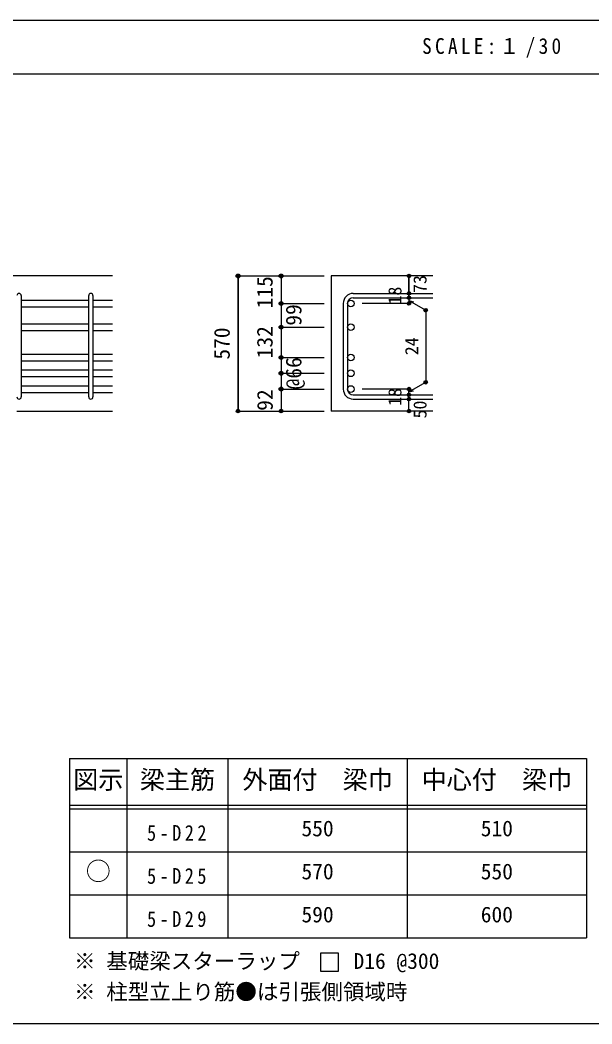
# Model space of a CAD drawing. Units: millimetres at full size, sheet at 1:30, with parts at other scales. Extents: x -5973 to 5954, y -4195 to 4201.
# Drawn here: x 1240 to 3633, y 3 to 4201 of the extents above; entities that cross this region are included whole.
import ezdxf
from ezdxf.enums import TextEntityAlignment as Align

# ---------------------------------------------------------------- set-up
doc = ezdxf.new("R2010")
doc.units = ezdxf.units.MM
doc.header["$LTSCALE"] = 30
doc.header["$PDMODE"] = 32
doc.header["$PDSIZE"] = 15
for name, color, linetype in [('0-1_躯体線', 2, 'Continuous'), ('0-5_基礎梁筋', 7, 'Continuous'), ('0-6_スタラップ筋', 7, 'Continuous'), ('0-D_寸法', 4, 'Continuous'), ('6-7_文字', 7, 'Continuous'), ('6-E_枠', 7, 'Continuous'), ('F-0_枠', 6, 'Continuous')]:
    doc.layers.add(name, color=color, linetype=linetype)
doc.styles.add('ＭＳ ゴシック', font='')
doc.styles.get('ＭＳ ゴシック').set_extended_font_data('MS Gothic')

msp = doc.modelspace()

# ---------------------------------------------------------------- linework, layer by layer
at = {"layer": '0-1_躯体線'}
for p, q in [((1627.44, 3131.03), (-122.56, 3131.03)), ((2967.44, 3131.03), (2542.44, 3131.03)), ((2542.44, 3131.03), (2542.44, 2566.03)), ((1227.44, 2566.03), (1627.44, 2566.03)), ((2967.44, 2566.03), (2542.44, 2566.03))]:
    msp.add_line(p, q, dxfattribs=at)
at = {"layer": '0-5_基礎梁筋'}
for p, q in [((1245.44, 3030.1), (1527.44, 3030.1)), ((1545.44, 3030.1), (1627.44, 3030.1)), ((1245.44, 3002.1), (1527.44, 3002.1)), ((1545.44, 3002.1), (1627.44, 3002.1)), ((1245.44, 2931.03), (1527.44, 2931.03)), ((1245.44, 2903.03), (1527.44, 2903.03)), ((1545.44, 2931.03), (1627.44, 2931.03)), ((1545.44, 2903.03), (1627.44, 2903.03)), ((1245.44, 2804.03), (1527.44, 2804.03)), ((1245.44, 2776.03), (1527.44, 2776.03)), ((1545.44, 2804.03), (1627.44, 2804.03)), ((1545.44, 2776.03), (1627.44, 2776.03)), ((1245.44, 2738.03), (1527.44, 2738.03)), ((1545.44, 2738.03), (1627.44, 2738.03)), ((1245.44, 2710.03), (1527.44, 2710.03)), ((1545.44, 2710.03), (1627.44, 2710.03)), ((1245.44, 2672.03), (1527.44, 2672.03)), ((1545.44, 2672.03), (1627.44, 2672.03)), ((1245.44, 2644.03), (1527.44, 2644.03)), ((1545.44, 2644.03), (1627.44, 2644.03))]:
    msp.add_line(p, q, dxfattribs=at)
at = {"layer": '0-5_基礎梁筋', "color": 3}
for centre in [(2624.44, 3016.1), (2624.44, 2917.03), (2624.44, 2790.03), (2624.44, 2724.03), (2624.44, 2658.03)]:
    msp.add_circle(centre, 14, dxfattribs=at)
at = {"layer": '0-6_スタラップ筋'}
for p, q in [((1245.44, 3049.1), (1245.44, 2625.03)), ((1527.44, 2625.03), (1527.44, 3049.1)), ((1545.44, 3049.1), (1545.44, 2625.03)), ((2634.44, 3058.1), (2967.44, 3058.1)), ((2634.44, 3040.1), (2967.44, 3040.1)), ((2592.44, 3016.1), (2592.44, 2658.03)), ((2610.44, 3016.1), (2610.44, 2658.03)), ((2634.44, 2634.03), (2967.44, 2634.03)), ((2634.44, 2616.03), (2967.44, 2616.03))]:
    msp.add_line(p, q, dxfattribs=at)
for centre, radius, start, end in [((1236.44, 3049.1), 9, 0, 180), ((1536.44, 3049.1), 9, 0, 180), ((2634.44, 3016.1), 42, 90, 180), ((2634.44, 3016.1), 24, 90, 180), ((2634.44, 2658.03), 42, 180, 270), ((2634.44, 2658.03), 24, 180, 270), ((1236.44, 2625.03), 9, 180, 0), ((1536.44, 2625.03), 9, 180, 0)]:
    msp.add_arc(centre, radius, start, end, dxfattribs=at)
at = {"layer": '0-D_寸法'}
for p, q in [((2152.44, 3131.03), (2332.44, 3131.03)), ((2152.44, 3131.03), (2332.44, 3131.03)), ((2152.44, 2566.03), (2152.44, 3131.03)), ((2152.44, 3131.03), (2152.44, 2566.03)), ((2332.44, 3131.03), (2512.44, 3131.03)), ((2332.44, 3131.03), (2512.44, 3131.03)), ((2332.44, 3131.03), (2332.44, 3016.1)), ((2867.44, 3058.1), (2867.44, 3131.03)), ((2867.44, 3131.03), (2867.44, 3058.1)), ((2867.44, 3040.1), (2867.44, 3058.1)), ((2867.44, 3040.1), (2867.44, 3016.1)), ((2867.44, 3028.1), (2937.5, 2987.65)), ((2867.44, 3028.1), (2886.76, 3022.93)), ((2332.44, 3016.1), (2512.44, 3016.1)), ((2332.44, 3016.1), (2512.44, 3016.1)), ((2332.44, 3016.1), (2332.44, 2913.03)), ((2867.44, 3016.1), (2671.35, 3016.1)), ((2937.5, 2987.65), (2937.5, 2686.48)), ((2332.44, 2917.03), (2512.44, 2917.03)), ((2332.44, 2917.03), (2512.44, 2917.03)), ((2332.44, 2913.03), (2332.44, 2790.03)), ((2332.44, 2790.03), (2512.44, 2790.03)), ((2332.44, 2790.03), (2512.44, 2790.03)), ((2332.44, 2724.03), (2512.44, 2724.03)), ((2332.44, 2658.03), (2512.44, 2658.03)), ((2867.44, 2658.03), (2671.35, 2658.03)), ((2867.44, 2646.03), (2937.5, 2686.48)), ((2867.44, 2634.03), (2867.44, 2658.03)), ((2867.44, 2646.03), (2886.76, 2651.21)), ((2867.44, 2616.03), (2867.44, 2634.03)), ((2867.44, 2566.03), (2867.44, 2616.03)), ((2152.44, 2566.03), (2332.44, 2566.03)), ((2332.44, 2566.03), (2512.44, 2566.03))]:
    msp.add_line(p, q, dxfattribs=at)
msp.add_lwpolyline([(2332.44, 2790.03), (2332.44, 2658.03), (2332.44, 2566.03)], dxfattribs=at)
for centre, radius in [((2152.44, 3131.03), 8), ((2152.44, 3131.03), 7.2), ((2152.44, 3131.03), 6.4), ((2152.44, 3131.03), 5.6), ((2152.44, 3131.03), 4.8), ((2152.44, 3131.03), 4), ((2152.44, 3131.03), 3.2), ((2152.44, 3131.03), 2.4), ((2152.44, 3131.03), 1.6), ((2152.44, 3131.03), 0.8), ((2332.44, 3131.03), 8), ((2332.44, 3131.03), 7.2), ((2332.44, 3131.03), 6.4), ((2332.44, 3131.03), 5.6), ((2332.44, 3131.03), 4.8), ((2332.44, 3131.03), 4), ((2332.44, 3131.03), 3.2), ((2332.44, 3131.03), 2.4), ((2332.44, 3131.03), 1.6), ((2332.44, 3131.03), 0.8), ((2867.44, 3131.03), 4), ((2867.44, 3131.03), 3.6), ((2867.44, 3131.03), 3.2), ((2867.44, 3131.03), 2.8), ((2867.44, 3131.03), 2.4), ((2867.44, 3131.03), 2), ((2867.44, 3131.03), 1.6), ((2867.44, 3131.03), 1.2), ((2867.44, 3131.03), 0.8), ((2867.44, 3131.03), 0.4), ((2332.44, 3016.1), 8), ((2332.44, 3016.1), 7.2), ((2867.44, 3058.1), 4), ((2867.44, 3040.1), 4), ((2867.44, 3058.1), 3.6), ((2867.44, 3040.1), 3.6), ((2867.44, 3058.1), 3.2), ((2867.44, 3040.1), 3.2), ((2867.44, 3058.1), 2.8), ((2867.44, 3040.1), 2.8), ((2867.44, 3058.1), 2.4), ((2867.44, 3040.1), 2.4), ((2867.44, 3058.1), 2), ((2867.44, 3040.1), 2), ((2867.44, 3058.1), 1.6), ((2867.44, 3040.1), 1.6), ((2867.44, 3058.1), 1.2), ((2867.44, 3040.1), 1.2), ((2867.44, 3058.1), 0.8), ((2867.44, 3040.1), 0.8), ((2867.44, 3058.1), 0.4), ((2867.44, 3040.1), 0.4), ((2332.44, 3016.1), 6.4), ((2332.44, 3016.1), 5.6), ((2332.44, 3016.1), 4.8), ((2332.44, 3016.1), 4), ((2332.44, 3016.1), 3.2), ((2332.44, 3016.1), 2.4), ((2332.44, 3016.1), 1.6), ((2332.44, 3016.1), 0.8), ((2867.44, 3016.1), 4), ((2867.44, 3016.1), 3.6), ((2867.44, 3016.1), 3.2), ((2867.44, 3016.1), 2.8), ((2867.44, 3016.1), 2.4), ((2867.44, 3016.1), 2), ((2867.44, 3016.1), 1.6), ((2867.44, 3016.1), 1.2), ((2867.44, 3016.1), 0.8), ((2867.44, 3016.1), 0.4), ((2937.5, 2987.65), 4), ((2937.5, 2987.65), 3.6), ((2937.5, 2987.65), 3.2), ((2937.5, 2987.65), 2.8), ((2937.5, 2987.65), 2.4), ((2937.5, 2987.65), 2), ((2937.5, 2987.65), 1.6), ((2937.5, 2987.65), 1.2), ((2937.5, 2987.65), 0.8), ((2937.5, 2987.65), 0.4), ((2332.44, 2917.03), 8), ((2332.44, 2917.03), 7.2), ((2332.44, 2917.03), 6.4), ((2332.44, 2917.03), 5.6), ((2332.44, 2917.03), 4.8), ((2332.44, 2917.03), 4), ((2332.44, 2917.03), 3.2), ((2332.44, 2917.03), 2.4), ((2332.44, 2917.03), 1.6), ((2332.44, 2917.03), 0.8), ((2332.44, 2790.03), 8), ((2332.44, 2790.03), 7.2), ((2332.44, 2790.03), 6.4), ((2332.44, 2790.03), 5.6), ((2332.44, 2790.03), 4.8), ((2332.44, 2790.03), 4), ((2332.44, 2790.03), 3.2), ((2332.44, 2790.03), 2.4), ((2332.44, 2790.03), 1.6), ((2332.44, 2790.03), 0.8), ((2332.44, 2724.03), 8), ((2332.44, 2724.03), 7.2), ((2332.44, 2724.03), 6.4), ((2332.44, 2724.03), 5.6), ((2332.44, 2724.03), 4.8), ((2332.44, 2724.03), 4), ((2332.44, 2724.03), 3.2), ((2332.44, 2724.03), 2.4), ((2332.44, 2724.03), 1.6), ((2332.44, 2724.03), 0.8), ((2937.5, 2686.48), 4), ((2937.5, 2686.48), 3.6), ((2937.5, 2686.48), 3.2), ((2937.5, 2686.48), 2.8), ((2937.5, 2686.48), 2.4), ((2937.5, 2686.48), 2), ((2937.5, 2686.48), 1.6), ((2937.5, 2686.48), 1.2), ((2937.5, 2686.48), 0.8), ((2937.5, 2686.48), 0.4), ((2332.44, 2658.03), 8), ((2332.44, 2658.03), 7.2), ((2332.44, 2658.03), 6.4), ((2332.44, 2658.03), 5.6), ((2332.44, 2658.03), 4.8), ((2332.44, 2658.03), 4), ((2332.44, 2658.03), 3.2), ((2332.44, 2658.03), 2.4), ((2332.44, 2658.03), 1.6), ((2332.44, 2658.03), 0.8), ((2867.44, 2658.03), 4), ((2867.44, 2658.03), 3.6), ((2867.44, 2658.03), 3.2), ((2867.44, 2658.03), 2.8), ((2867.44, 2658.03), 2.4), ((2867.44, 2658.03), 2), ((2867.44, 2658.03), 1.6), ((2867.44, 2658.03), 1.2), ((2867.44, 2658.03), 0.8), ((2867.44, 2658.03), 0.4), ((2867.44, 2634.03), 4), ((2867.44, 2616.03), 4), ((2867.44, 2634.03), 3.6), ((2867.44, 2616.03), 3.6), ((2867.44, 2634.03), 3.2), ((2867.44, 2616.03), 3.2), ((2867.44, 2634.03), 2.8), ((2867.44, 2616.03), 2.8), ((2867.44, 2634.03), 2.4), ((2867.44, 2616.03), 2.4), ((2867.44, 2634.03), 2), ((2867.44, 2616.03), 2), ((2867.44, 2634.03), 1.6), ((2867.44, 2616.03), 1.6), ((2867.44, 2634.03), 1.2), ((2867.44, 2616.03), 1.2), ((2867.44, 2634.03), 0.8), ((2867.44, 2616.03), 0.8), ((2867.44, 2634.03), 0.4), ((2867.44, 2616.03), 0.4), ((2152.44, 2566.03), 7.2), ((2152.44, 2566.03), 6.4), ((2152.44, 2566.03), 5.6), ((2152.44, 2566.03), 4.8), ((2152.44, 2566.03), 4), ((2152.44, 2566.03), 3.2), ((2152.44, 2566.03), 2.4), ((2152.44, 2566.03), 1.6), ((2152.44, 2566.03), 0.8), ((2332.44, 2566.03), 7.2), ((2332.44, 2566.03), 6.4), ((2332.44, 2566.03), 5.6), ((2332.44, 2566.03), 4.8), ((2332.44, 2566.03), 4), ((2332.44, 2566.03), 3.2), ((2332.44, 2566.03), 2.4), ((2332.44, 2566.03), 1.6), ((2332.44, 2566.03), 0.8), ((2867.44, 2566.03), 4), ((2867.44, 2566.03), 3.6), ((2867.44, 2566.03), 3.2), ((2867.44, 2566.03), 2.8), ((2867.44, 2566.03), 2.4), ((2867.44, 2566.03), 2), ((2867.44, 2566.03), 1.6), ((2867.44, 2566.03), 1.2), ((2867.44, 2566.03), 0.8), ((2867.44, 2566.03), 0.4)]:
    msp.add_circle(centre, radius, dxfattribs=at)
at = {"layer": '0-D_寸法', "color": 7}
for p in [(2152.44, 3131.03), (2152.44, 3131.03), (2332.44, 3131.03), (2867.44, 3131.03), (2867.44, 3058.1), (2332.44, 3016.1), (2867.44, 3040.1), (2867.44, 3016.1), (2937.5, 2987.65), (2332.44, 2917.03), (2332.44, 2790.03), (2332.44, 2724.03), (2332.44, 2724.03), (2937.5, 2686.48), (2332.44, 2658.03), (2332.44, 2658.03), (2867.44, 2658.03), (2867.44, 2658.03), (2867.44, 2634.03), (2867.44, 2616.03), (2152.44, 2566.03), (2152.44, 2566.03), (2332.44, 2566.03), (2867.44, 2566.03)]:
    msp.add_point(p, dxfattribs=at)
at = {"layer": '6-7_文字'}
msp.add_lwpolyline([(2497.39, 223.27), (2572.39, 223.27), (2572.39, 298.27), (2497.39, 298.27)], close=True, dxfattribs=at)
at = {"layer": '6-E_枠', "color": 3}
for p, q in [((1447.71, 1112.77), (1447.71, 362.77)), ((1447.71, 1112.77), (3610.24, 1112.77)), ((1447.71, 1112.77), (1447.71, 362.77)), ((3610.24, 1112.77), (3610.24, 362.77)), ((1447.71, 362.77), (3610.24, 362.77))]:
    msp.add_line(p, q, dxfattribs=at)
at = {"layer": '6-E_枠'}
for p, q in [((1687.71, 1112.77), (1687.71, 362.77)), ((2110.24, 1112.77), (2110.24, 362.77)), ((2860.24, 1112.77), (2860.24, 362.77)), ((1447.71, 917.77), (3610.24, 917.77)), ((1447.71, 902.77), (3610.24, 902.77)), ((1447.71, 722.77), (3610.24, 722.77)), ((1447.71, 542.77), (3610.24, 542.77))]:
    msp.add_line(p, q, dxfattribs=at)
at = {"layer": 'F-0_枠'}
msp.add_line((-5972.88, 4201.15), (5954.1, 4201.15), dxfattribs=at)
at = {"layer": 'F-0_枠', "color": 2}
for p, q in [((-5972.88, 3976.15), (3723.6, 3976.15)), ((3723.6, 2.95), (-5972.88, 2.95))]:
    msp.add_line(p, q, dxfattribs=at)

# ---------------------------------------------------------------- texts
at = {"layer": '0-D_寸法', "style": 'ＭＳ ゴシック'}
for s, height, p in [('115', 65.98, (2316.75, 2995.39)), ('73', 54.99, (2957.44, 3059.83)), ('18', 54.99, (2852.44, 3011.6)), ('99', 65.98, (2437.61, 2923.1)), ('570', 65.98, (2137.44, 2781.03)), ('132', 65.98, (2316.86, 2786.57)), ('24', 54.99, (2922.5, 2799.57)), ('@66', 65.98, (2437.44, 2656.53)), ('92', 65.98, (2317.44, 2567.03)), ('18', 54.99, (2852.44, 2587.53)), ('50', 54.99, (2957.44, 2535.03))]:
    msp.add_text(s, height=height, rotation=90, dxfattribs=at).set_placement(p, align=Align.BOTTOM_LEFT)
at = {"layer": '6-7_文字', "color": 2, "style": 'ＭＳ ゴシック'}
for s, p in [('図示', (1462.71, 962.77)), ('梁主筋', (1741.48, 962.77)), ('外面付\u3000梁巾', (2170.24, 962.77)), ('中心付\u3000梁巾', (2920.24, 962.77)), ('○', (1515.21, 580.27))]:
    msp.add_text(s, height=76.98, dxfattribs=at).set_placement(p, align=Align.BOTTOM_LEFT)
at = {"layer": '6-7_文字', "style": 'ＭＳ ゴシック'}
for s, p in [('550', (2417.74, 767.77)), ('510', (3167.74, 767.77)), ('570', (2417.74, 587.77)), ('550', (3167.74, 587.77)), ('590', (2417.74, 407.77)), ('600', (3167.74, 407.77)), ('※ 基礎梁スターラップ     D16 @300', (1466.27, 213.19)), ('※ 柱型立上り筋●は引張側領域時', (1466.27, 84.68))]:
    msp.add_text(s, height=65.98, dxfattribs=at).set_placement(p, align=Align.BOTTOM_LEFT)
at = {"layer": '6-7_文字', "color": 2, "insert": (2922.26, 4043.65), "char_height": 65.98, "attachment_point": 7, "style": 'ＭＳ ゴシック'}
msp.add_mtext('\\T1.34;\\W0.9;SCALE:１/30', dxfattribs=at)
at = {"layer": '6-7_文字', "char_height": 65.98, "attachment_point": 7, "style": 'ＭＳ ゴシック'}
for s, insert in [('\\T1.38;\\W0.85;5-D22', (1771.48, 767.77)), ('\\T1.38;\\W0.85;5-D25', (1771.48, 587.77)), ('\\T1.38;\\W0.85;5-D29', (1771.48, 407.77))]:
    msp.add_mtext(s, dxfattribs=dict(at, insert=insert))

doc.saveas('drawing.dxf')
